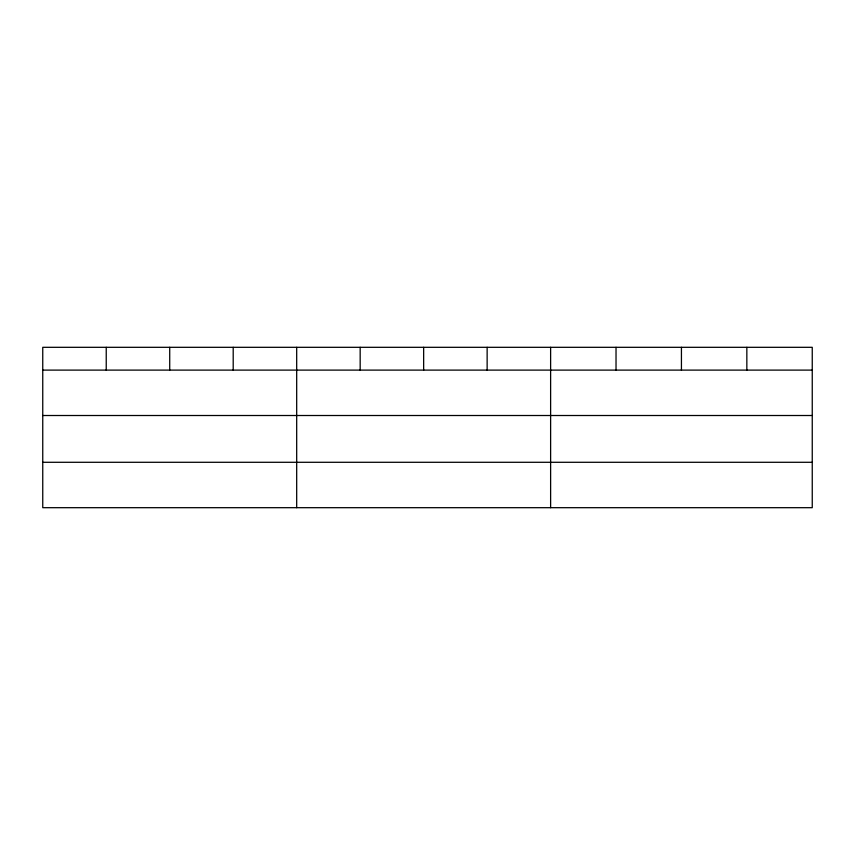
<?xml version="1.0" encoding="UTF-8"?>
<svg xmlns="http://www.w3.org/2000/svg" width="855" height="855" viewBox="0 0 855 855"><rect width="100%" height="100%" fill="white"/><g stroke="black" fill="none" stroke-linecap="round" stroke-linejoin="round"><path stroke-width="1.28" d="M812.25 415.509L812.25 347.312L42.75 347.312L42.75 507.688L812.25 507.688L812.25 415.509L42.75 415.509M42.75 370.108L812.25 370.108M42.75 462.288L812.25 462.288M746.842 347.312L746.842 370.108M681.435 347.312L681.435 370.108M616.028 347.312L616.028 370.108M550.62 347.312L550.62 507.688M487.136 347.312L487.136 370.108M423.653 347.312L423.653 370.108M360.169 347.312L360.169 370.108M296.685 347.312L296.685 507.688M233.201 347.312L233.201 370.108M169.718 347.312L169.718 370.108M106.234 347.312L106.234 370.108"/></g></svg>
